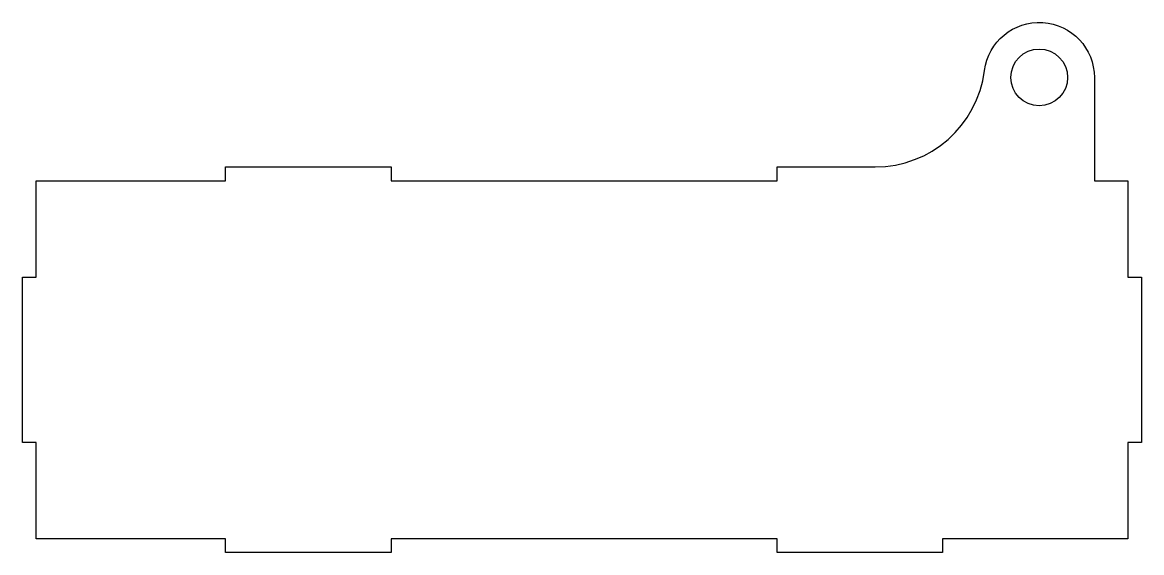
# Model space of a CAD drawing. Header units: millimetres. Extents: x -5 to 198, y -82 to 14.
import ezdxf

# ---------------------------------------------------------------- set-up
doc = ezdxf.new("R2010")
doc.units = ezdxf.units.MM
doc.layers.get('0').update_dxf_attribs({"linetype": 'CONTINUOUS'})

msp = doc.modelspace()

# ---------------------------------------------------------------- linework, layer by layer
msp.add_lwpolyline([(195.46, -62.49), (195.46, -79.99), (161.85, -79.99), (161.85, -82.49), (131.85, -82.49), (131.85, -79.99), (61.85, -79.99), (61.85, -82.49), (31.85, -82.49), (31.85, -79.99), (-2.5, -79.99), (-2.5, -62.49), (-5, -62.49), (-5, -32.49), (-2.5, -32.49), (-2.5, -14.99), (31.85, -14.99), (31.85, -12.49), (61.85, -12.49), (61.85, -14.99), (131.85, -14.99), (131.85, -12.49), (149.63, -12.49, 0.377964), (169.47, 5.01, -0.939221), (189.39, 3.76), (189.39, -14.99), (195.46, -14.99), (195.46, -32.49), (197.96, -32.49), (197.96, -62.49)], format="xyb", close=True)
msp.add_circle((179.39, 3.76), 5.15)

doc.saveas('drawing.dxf')
